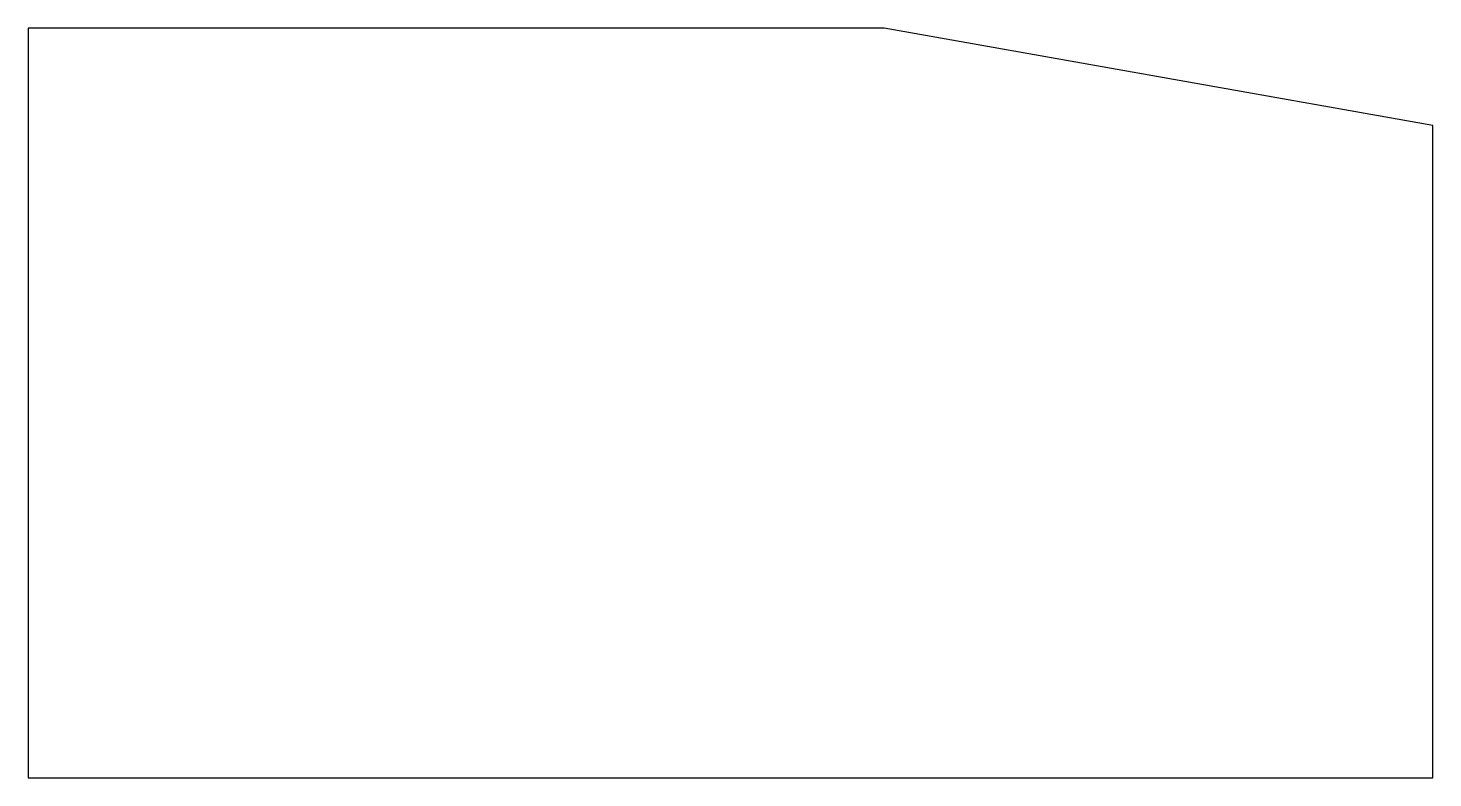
# Model space of a CAD drawing. Header units: millimetres. Extents: x 810 to 2500, y 10 to 912.
import ezdxf

# ---------------------------------------------------------------- set-up
doc = ezdxf.new("R2010")
doc.units = ezdxf.units.MM

msp = doc.modelspace()

# ---------------------------------------------------------------- linework, layer by layer
at = {"color": 7, "linetype": 'Continuous', "lineweight": 25}
for p, q in [((810, 912), (810, 10)), ((1840, 912), (810, 912)), ((2500, 795), (1840, 912)), ((2500, 10), (2500, 795)), ((810, 10), (2500, 10))]:
    msp.add_line(p, q, dxfattribs=at)

doc.saveas('drawing.dxf')
